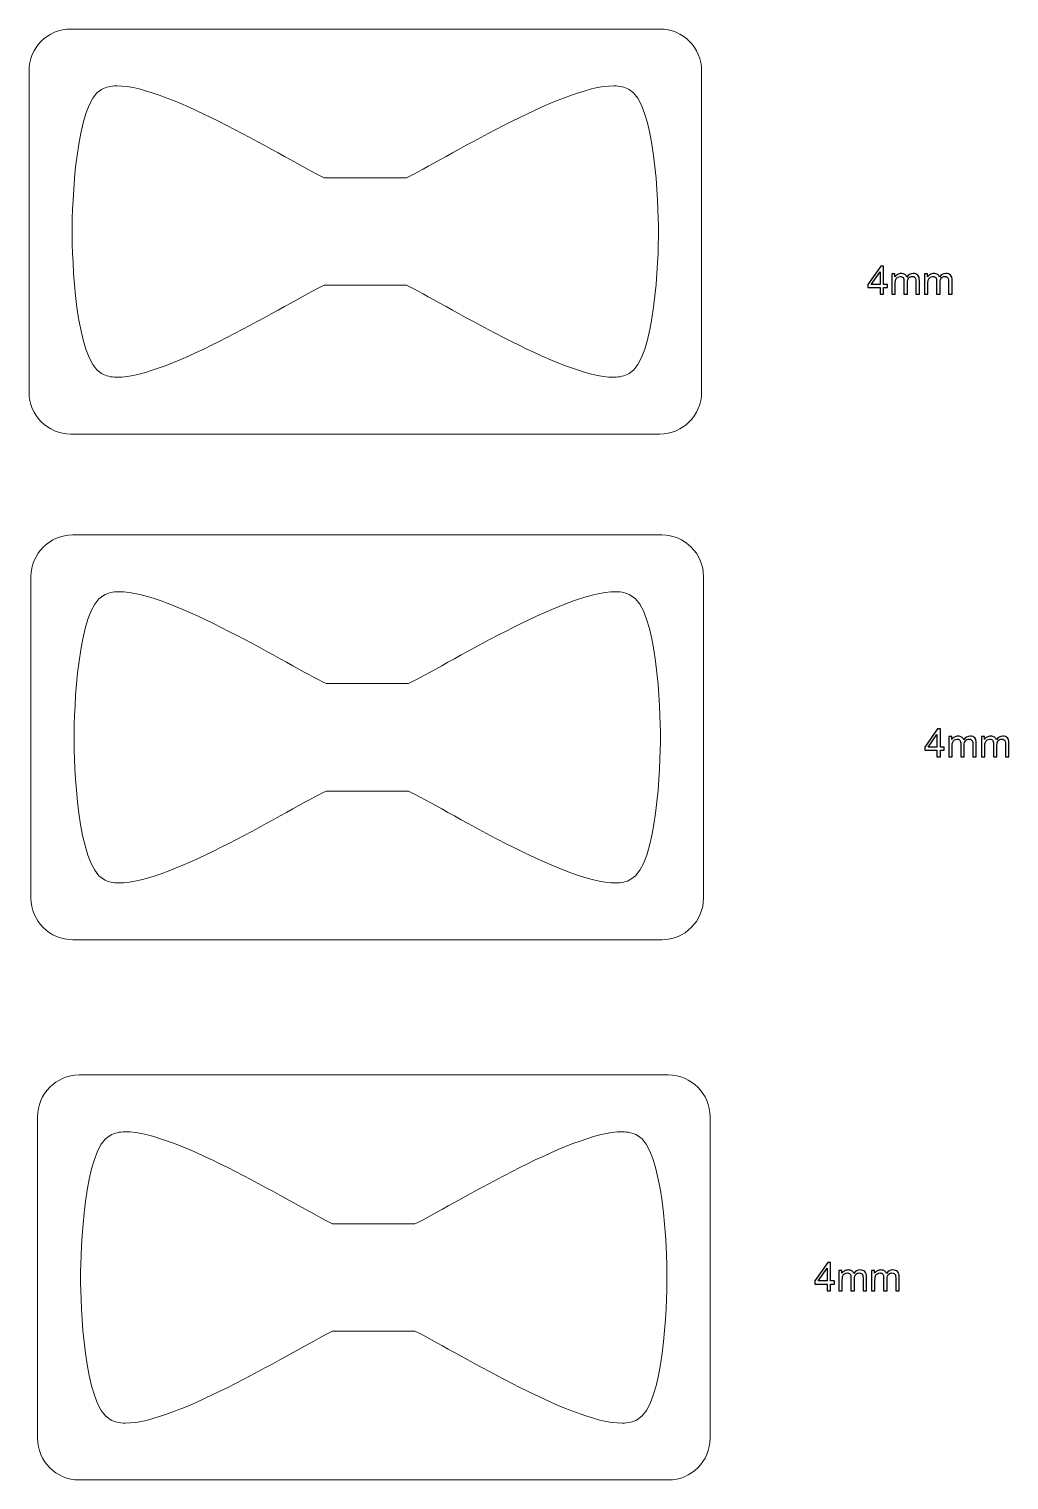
# Model space of a CAD drawing. Header units: centimetres. Extents: x -14.4 to 71.1, y -17.9 to 36.
# Drawn here: x 37.11 to 58.26, y 4.69 to 35.99 of the extents above; entities that cross this region are included whole.
import ezdxf

# ---------------------------------------------------------------- set-up
doc = ezdxf.new("R2010")
doc.units = ezdxf.units.CM
doc.header["$MEASUREMENT"] = 0
doc.layers.add('Layer 1', color=7, linetype='Continuous')

msp = doc.modelspace()

# ---------------------------------------------------------------- linework, layer by layer
at = {"layer": 'Layer 1', "color": 242, "lineweight": 9}
for points, knots in [([(38.01062, 35.98512), (38.01062, 35.98512), (50.72468, 35.98512), (50.72468, 35.98512), (50.72468, 35.98512), (51.22035, 35.98512), (51.62588, 35.57959), (51.62588, 35.08393), (51.62588, 35.08393), (51.62588, 35.08393), (51.62588, 28.15017), (51.62588, 28.15017), (51.62588, 28.15017), (51.62588, 27.65451), (51.22035, 27.24898), (50.72468, 27.24898), (50.72468, 27.24898), (50.72468, 27.24898), (38.01062, 27.24898), (38.01062, 27.24898), (38.01062, 27.24898), (37.51496, 27.24898), (37.10942, 27.65451), (37.10942, 28.15017), (37.10942, 28.15017), (37.10942, 28.15017), (37.10942, 35.08393), (37.10942, 35.08393), (37.10942, 35.08393), (37.10942, 35.57959), (37.51496, 35.98512), (38.01062, 35.98512)], [0, 0, 0, 0, 0.11111111, 0.11111111, 0.11111111, 0.11111111, 0.22222222, 0.22222222, 0.22222222, 0.22222222, 0.33333333, 0.33333333, 0.33333333, 0.33333333, 0.44444444, 0.44444444, 0.44444444, 0.44444444, 0.55555556, 0.55555556, 0.55555556, 0.55555556, 0.66666667, 0.66666667, 0.66666667, 0.66666667, 0.77777778, 0.77777778, 0.77777778, 0.77777778, 1, 1, 1, 1]), ([(45.25581, 30.45713), (45.99485, 30.10937), (48.61714, 28.46126), (49.73159, 28.47526), (49.73159, 28.47526), (49.86467, 28.47615), (49.95394, 28.49628), (50.06, 28.55568), (50.06, 28.55568), (50.6279, 28.85264), (50.69553, 31.04088), (50.69553, 31.62208), (50.69553, 31.62208), (50.69553, 32.187), (50.62301, 34.40433), (50.06, 34.67842), (50.06, 34.67842), (49.954, 34.7378), (49.86469, 34.75794), (49.73159, 34.75884), (49.73159, 34.75884), (48.61711, 34.77281), (45.99485, 33.12473), (45.25581, 32.77697), (45.25581, 32.77697), (45.25581, 32.77697), (43.47949, 32.77697), (43.47949, 32.77697), (43.47949, 32.77697), (42.74045, 33.12473), (40.11819, 34.77281), (39.00371, 34.75884), (39.00371, 34.75884), (38.87061, 34.75794), (38.7813, 34.7378), (38.6753, 34.67842), (38.6753, 34.67842), (38.11229, 34.40433), (38.03977, 32.187), (38.03977, 31.62208), (38.03977, 31.62208), (38.03977, 31.04088), (38.1074, 28.85264), (38.6753, 28.55568), (38.6753, 28.55568), (38.78136, 28.49628), (38.87063, 28.47615), (39.00371, 28.47526), (39.00371, 28.47526), (40.11816, 28.46126), (42.74045, 30.10937), (43.47949, 30.45713), (43.47949, 30.45713), (43.47949, 30.45713), (45.25581, 30.45713), (45.25581, 30.45713)], [0, 0, 0, 0, 0.06666667, 0.06666667, 0.06666667, 0.06666667, 0.13333333, 0.13333333, 0.13333333, 0.13333333, 0.2, 0.2, 0.2, 0.2, 0.26666667, 0.26666667, 0.26666667, 0.26666667, 0.33333333, 0.33333333, 0.33333333, 0.33333333, 0.4, 0.4, 0.4, 0.4, 0.46666667, 0.46666667, 0.46666667, 0.46666667, 0.53333333, 0.53333333, 0.53333333, 0.53333333, 0.6, 0.6, 0.6, 0.6, 0.66666667, 0.66666667, 0.66666667, 0.66666667, 0.73333333, 0.73333333, 0.73333333, 0.73333333, 0.8, 0.8, 0.8, 0.8, 0.86666667, 0.86666667, 0.86666667, 0.86666667, 1, 1, 1, 1]), ([(38.05306, 25.07367), (38.05306, 25.07367), (50.76712, 25.07367), (50.76712, 25.07367), (50.76712, 25.07367), (51.26279, 25.07367), (51.66832, 24.66814), (51.66832, 24.17248), (51.66832, 24.17248), (51.66832, 24.17248), (51.66832, 17.23872), (51.66832, 17.23872), (51.66832, 17.23872), (51.66832, 16.74306), (51.26279, 16.33753), (50.76712, 16.33753), (50.76712, 16.33753), (50.76712, 16.33753), (38.05306, 16.33753), (38.05306, 16.33753), (38.05306, 16.33753), (37.5574, 16.33753), (37.15186, 16.74306), (37.15186, 17.23872), (37.15186, 17.23872), (37.15186, 17.23872), (37.15186, 24.17248), (37.15186, 24.17248), (37.15186, 24.17248), (37.15186, 24.66814), (37.5574, 25.07367), (38.05306, 25.07367)], [0, 0, 0, 0, 0.11111111, 0.11111111, 0.11111111, 0.11111111, 0.22222222, 0.22222222, 0.22222222, 0.22222222, 0.33333333, 0.33333333, 0.33333333, 0.33333333, 0.44444444, 0.44444444, 0.44444444, 0.44444444, 0.55555556, 0.55555556, 0.55555556, 0.55555556, 0.66666667, 0.66666667, 0.66666667, 0.66666667, 0.77777778, 0.77777778, 0.77777778, 0.77777778, 1, 1, 1, 1]), ([(45.29825, 19.54568), (46.03729, 19.19792), (48.65958, 17.54981), (49.77403, 17.56381), (49.77403, 17.56381), (49.90711, 17.5647), (49.99638, 17.58483), (50.10244, 17.64423), (50.10244, 17.64423), (50.67034, 17.94119), (50.73797, 20.12943), (50.73797, 20.71063), (50.73797, 20.71063), (50.73797, 21.27555), (50.66545, 23.49288), (50.10244, 23.76697), (50.10244, 23.76697), (49.99644, 23.82635), (49.90713, 23.84649), (49.77403, 23.84739), (49.77403, 23.84739), (48.65955, 23.86136), (46.03729, 22.21328), (45.29825, 21.86552), (45.29825, 21.86552), (45.29825, 21.86552), (43.52193, 21.86552), (43.52193, 21.86552), (43.52193, 21.86552), (42.78289, 22.21328), (40.16063, 23.86136), (39.04615, 23.84739), (39.04615, 23.84739), (38.91305, 23.84649), (38.82374, 23.82635), (38.71774, 23.76697), (38.71774, 23.76697), (38.15473, 23.49288), (38.08221, 21.27555), (38.08221, 20.71063), (38.08221, 20.71063), (38.08221, 20.12943), (38.14984, 17.94119), (38.71774, 17.64423), (38.71774, 17.64423), (38.8238, 17.58483), (38.91307, 17.5647), (39.04615, 17.56381), (39.04615, 17.56381), (40.1606, 17.54981), (42.78289, 19.19792), (43.52193, 19.54568), (43.52193, 19.54568), (43.52193, 19.54568), (45.29825, 19.54568), (45.29825, 19.54568)], [0, 0, 0, 0, 0.06666667, 0.06666667, 0.06666667, 0.06666667, 0.13333333, 0.13333333, 0.13333333, 0.13333333, 0.2, 0.2, 0.2, 0.2, 0.26666667, 0.26666667, 0.26666667, 0.26666667, 0.33333333, 0.33333333, 0.33333333, 0.33333333, 0.4, 0.4, 0.4, 0.4, 0.46666667, 0.46666667, 0.46666667, 0.46666667, 0.53333333, 0.53333333, 0.53333333, 0.53333333, 0.6, 0.6, 0.6, 0.6, 0.66666667, 0.66666667, 0.66666667, 0.66666667, 0.73333333, 0.73333333, 0.73333333, 0.73333333, 0.8, 0.8, 0.8, 0.8, 0.86666667, 0.86666667, 0.86666667, 0.86666667, 1, 1, 1, 1]), ([(38.1939, 13.42221), (38.1939, 13.42221), (50.90796, 13.42221), (50.90796, 13.42221), (50.90796, 13.42221), (51.40363, 13.42221), (51.80916, 13.01668), (51.80916, 12.52102), (51.80916, 12.52102), (51.80916, 12.52102), (51.80916, 5.58726), (51.80916, 5.58726), (51.80916, 5.58726), (51.80916, 5.0916), (51.40363, 4.68607), (50.90796, 4.68607), (50.90796, 4.68607), (50.90796, 4.68607), (38.1939, 4.68607), (38.1939, 4.68607), (38.1939, 4.68607), (37.69824, 4.68607), (37.2927, 5.0916), (37.2927, 5.58726), (37.2927, 5.58726), (37.2927, 5.58726), (37.2927, 12.52102), (37.2927, 12.52102), (37.2927, 12.52102), (37.2927, 13.01668), (37.69824, 13.42221), (38.1939, 13.42221)], [0, 0, 0, 0, 0.11111111, 0.11111111, 0.11111111, 0.11111111, 0.22222222, 0.22222222, 0.22222222, 0.22222222, 0.33333333, 0.33333333, 0.33333333, 0.33333333, 0.44444444, 0.44444444, 0.44444444, 0.44444444, 0.55555556, 0.55555556, 0.55555556, 0.55555556, 0.66666667, 0.66666667, 0.66666667, 0.66666667, 0.77777778, 0.77777778, 0.77777778, 0.77777778, 1, 1, 1, 1]), ([(45.43909, 7.89422), (46.17813, 7.54646), (48.80042, 5.89835), (49.91487, 5.91235), (49.91487, 5.91235), (50.04795, 5.91324), (50.13722, 5.93337), (50.24328, 5.99277), (50.24328, 5.99277), (50.81118, 6.28973), (50.87881, 8.47797), (50.87881, 9.05917), (50.87881, 9.05917), (50.87881, 9.62409), (50.80629, 11.84142), (50.24328, 12.11551), (50.24328, 12.11551), (50.13728, 12.17489), (50.04797, 12.19503), (49.91487, 12.19593), (49.91487, 12.19593), (48.80039, 12.2099), (46.17813, 10.56182), (45.43909, 10.21406), (45.43909, 10.21406), (45.43909, 10.21406), (43.66277, 10.21406), (43.66277, 10.21406), (43.66277, 10.21406), (42.92373, 10.56182), (40.30147, 12.2099), (39.18699, 12.19593), (39.18699, 12.19593), (39.05389, 12.19503), (38.96458, 12.17489), (38.85858, 12.11551), (38.85858, 12.11551), (38.29557, 11.84142), (38.22305, 9.62409), (38.22305, 9.05917), (38.22305, 9.05917), (38.22305, 8.47797), (38.29068, 6.28973), (38.85858, 5.99277), (38.85858, 5.99277), (38.96464, 5.93337), (39.05391, 5.91324), (39.18699, 5.91235), (39.18699, 5.91235), (40.30144, 5.89835), (42.92373, 7.54646), (43.66277, 7.89422), (43.66277, 7.89422), (43.66277, 7.89422), (45.43909, 7.89422), (45.43909, 7.89422)], [0, 0, 0, 0, 0.06666667, 0.06666667, 0.06666667, 0.06666667, 0.13333333, 0.13333333, 0.13333333, 0.13333333, 0.2, 0.2, 0.2, 0.2, 0.26666667, 0.26666667, 0.26666667, 0.26666667, 0.33333333, 0.33333333, 0.33333333, 0.33333333, 0.4, 0.4, 0.4, 0.4, 0.46666667, 0.46666667, 0.46666667, 0.46666667, 0.53333333, 0.53333333, 0.53333333, 0.53333333, 0.6, 0.6, 0.6, 0.6, 0.66666667, 0.66666667, 0.66666667, 0.66666667, 0.73333333, 0.73333333, 0.73333333, 0.73333333, 0.8, 0.8, 0.8, 0.8, 0.86666667, 0.86666667, 0.86666667, 0.86666667, 1, 1, 1, 1])]:
    msp.add_open_spline(points, degree=3, knots=knots, dxfattribs=at)
at = {"layer": 'Layer 1', "color": 250}
for points, knots in [([(55.47845, 30.26239), (55.47845, 30.26239), (55.47845, 30.40717), (55.47845, 30.40717), (55.47845, 30.40717), (55.47845, 30.40717), (55.21514, 30.40717), (55.21514, 30.40717), (55.21514, 30.40717), (55.21514, 30.40717), (55.21514, 30.47575), (55.21514, 30.47575), (55.21514, 30.47575), (55.21514, 30.47575), (55.492, 30.86861), (55.492, 30.86861), (55.492, 30.86861), (55.492, 30.86861), (55.55296, 30.86861), (55.55296, 30.86861), (55.55296, 30.86861), (55.55296, 30.86861), (55.55296, 30.47575), (55.55296, 30.47575), (55.55296, 30.47575), (55.55296, 30.47575), (55.63509, 30.47575), (55.63509, 30.47575), (55.63509, 30.47575), (55.63509, 30.47575), (55.63509, 30.40717), (55.63509, 30.40717), (55.63509, 30.40717), (55.63509, 30.40717), (55.55296, 30.40717), (55.55296, 30.40717), (55.55296, 30.40717), (55.55296, 30.40717), (55.55296, 30.26239), (55.55296, 30.26239), (55.55296, 30.26239), (55.55296, 30.26239), (55.47845, 30.26239), (55.47845, 30.26239)], [0, 0, 0, 0, 0.08333333, 0.08333333, 0.08333333, 0.08333333, 0.16666667, 0.16666667, 0.16666667, 0.16666667, 0.25, 0.25, 0.25, 0.25, 0.33333333, 0.33333333, 0.33333333, 0.33333333, 0.41666667, 0.41666667, 0.41666667, 0.41666667, 0.5, 0.5, 0.5, 0.5, 0.58333333, 0.58333333, 0.58333333, 0.58333333, 0.66666667, 0.66666667, 0.66666667, 0.66666667, 0.75, 0.75, 0.75, 0.75, 0.83333333, 0.83333333, 0.83333333, 0.83333333, 1, 1, 1, 1]), ([(55.47845, 30.47575), (55.47845, 30.47575), (55.47845, 30.74852), (55.47845, 30.74852), (55.47845, 30.74852), (55.47845, 30.74852), (55.28838, 30.47575), (55.28838, 30.47575), (55.28838, 30.47575), (55.28838, 30.47575), (55.47845, 30.47575), (55.47845, 30.47575)], [0, 0, 0, 0, 0.25, 0.25, 0.25, 0.25, 0.5, 0.5, 0.5, 0.5, 1, 1, 1, 1]), ([(55.73175, 30.26239), (55.73175, 30.26239), (55.73175, 30.70181), (55.73175, 30.70181), (55.73175, 30.70181), (55.73175, 30.70181), (55.79864, 30.70181), (55.79864, 30.70181), (55.79864, 30.70181), (55.79864, 30.70181), (55.79864, 30.63972), (55.79864, 30.63972), (55.79864, 30.63972), (55.81232, 30.66117), (55.83067, 30.67853), (55.85353, 30.69151), (55.85353, 30.69151), (55.87639, 30.70463), (55.90235, 30.71113), (55.93156, 30.71113), (55.93156, 30.71113), (55.96402, 30.71113), (55.99069, 30.70435), (56.01143, 30.69095), (56.01143, 30.69095), (56.03218, 30.6774), (56.04685, 30.65863), (56.05532, 30.63436), (56.05532, 30.63436), (56.09031, 30.68558), (56.13561, 30.71113), (56.19149, 30.71113), (56.19149, 30.71113), (56.23524, 30.71113), (56.26896, 30.69913), (56.29239, 30.675), (56.29239, 30.675), (56.31595, 30.65087), (56.32781, 30.61376), (56.32781, 30.56366), (56.32781, 30.56366), (56.32781, 30.56366), (56.32781, 30.26239), (56.32781, 30.26239), (56.32781, 30.26239), (56.32781, 30.26239), (56.2533, 30.26239), (56.2533, 30.26239), (56.2533, 30.26239), (56.2533, 30.26239), (56.2533, 30.53897), (56.2533, 30.53897), (56.2533, 30.53897), (56.2533, 30.5686), (56.25076, 30.59005), (56.24596, 30.60317), (56.24596, 30.60317), (56.24116, 30.6163), (56.23241, 30.62674), (56.21957, 30.63478), (56.21957, 30.63478), (56.20687, 30.64283), (56.19192, 30.64678), (56.17484, 30.64678), (56.17484, 30.64678), (56.1438, 30.64678), (56.11811, 30.63648), (56.09765, 30.61602), (56.09765, 30.61602), (56.07719, 30.59541), (56.06703, 30.56253), (56.06703, 30.51738), (56.06703, 30.51738), (56.06703, 30.51738), (56.06703, 30.26239), (56.06703, 30.26239), (56.06703, 30.26239), (56.06703, 30.26239), (55.99252, 30.26239), (55.99252, 30.26239), (55.99252, 30.26239), (55.99252, 30.26239), (55.99252, 30.54758), (55.99252, 30.54758), (55.99252, 30.54758), (55.99252, 30.5806), (55.98646, 30.60543), (55.97432, 30.62194), (55.97432, 30.62194), (55.96219, 30.63845), (55.94229, 30.64678), (55.91477, 30.64678), (55.91477, 30.64678), (55.89389, 30.64678), (55.87456, 30.64127), (55.85678, 30.63027), (55.85678, 30.63027), (55.839, 30.61926), (55.82615, 30.60317), (55.81811, 30.58187), (55.81811, 30.58187), (55.81021, 30.5607), (55.80626, 30.53008), (55.80626, 30.49014), (55.80626, 30.49014), (55.80626, 30.49014), (55.80626, 30.26239), (55.80626, 30.26239), (55.80626, 30.26239), (55.80626, 30.26239), (55.73175, 30.26239), (55.73175, 30.26239)], [0, 0, 0, 0, 0.03448276, 0.03448276, 0.03448276, 0.03448276, 0.06896552, 0.06896552, 0.06896552, 0.06896552, 0.10344828, 0.10344828, 0.10344828, 0.10344828, 0.13793103, 0.13793103, 0.13793103, 0.13793103, 0.17241379, 0.17241379, 0.17241379, 0.17241379, 0.20689655, 0.20689655, 0.20689655, 0.20689655, 0.24137931, 0.24137931, 0.24137931, 0.24137931, 0.27586207, 0.27586207, 0.27586207, 0.27586207, 0.31034483, 0.31034483, 0.31034483, 0.31034483, 0.34482759, 0.34482759, 0.34482759, 0.34482759, 0.37931034, 0.37931034, 0.37931034, 0.37931034, 0.4137931, 0.4137931, 0.4137931, 0.4137931, 0.44827586, 0.44827586, 0.44827586, 0.44827586, 0.48275862, 0.48275862, 0.48275862, 0.48275862, 0.51724138, 0.51724138, 0.51724138, 0.51724138, 0.55172414, 0.55172414, 0.55172414, 0.55172414, 0.5862069, 0.5862069, 0.5862069, 0.5862069, 0.62068966, 0.62068966, 0.62068966, 0.62068966, 0.65517241, 0.65517241, 0.65517241, 0.65517241, 0.68965517, 0.68965517, 0.68965517, 0.68965517, 0.72413793, 0.72413793, 0.72413793, 0.72413793, 0.75862069, 0.75862069, 0.75862069, 0.75862069, 0.79310345, 0.79310345, 0.79310345, 0.79310345, 0.82758621, 0.82758621, 0.82758621, 0.82758621, 0.86206897, 0.86206897, 0.86206897, 0.86206897, 0.89655172, 0.89655172, 0.89655172, 0.89655172, 0.93103448, 0.93103448, 0.93103448, 0.93103448, 1, 1, 1, 1]), ([(56.43703, 30.26239), (56.43703, 30.26239), (56.43703, 30.70181), (56.43703, 30.70181), (56.43703, 30.70181), (56.43703, 30.70181), (56.50392, 30.70181), (56.50392, 30.70181), (56.50392, 30.70181), (56.50392, 30.70181), (56.50392, 30.63972), (56.50392, 30.63972), (56.50392, 30.63972), (56.5176, 30.66117), (56.53595, 30.67853), (56.55881, 30.69151), (56.55881, 30.69151), (56.58167, 30.70463), (56.60763, 30.71113), (56.63684, 30.71113), (56.63684, 30.71113), (56.6693, 30.71113), (56.69597, 30.70435), (56.71671, 30.69095), (56.71671, 30.69095), (56.73746, 30.6774), (56.75213, 30.65863), (56.7606, 30.63436), (56.7606, 30.63436), (56.79559, 30.68558), (56.84089, 30.71113), (56.89677, 30.71113), (56.89677, 30.71113), (56.94052, 30.71113), (56.97424, 30.69913), (56.99767, 30.675), (56.99767, 30.675), (57.02123, 30.65087), (57.03309, 30.61376), (57.03309, 30.56366), (57.03309, 30.56366), (57.03309, 30.56366), (57.03309, 30.26239), (57.03309, 30.26239), (57.03309, 30.26239), (57.03309, 30.26239), (56.95858, 30.26239), (56.95858, 30.26239), (56.95858, 30.26239), (56.95858, 30.26239), (56.95858, 30.53897), (56.95858, 30.53897), (56.95858, 30.53897), (56.95858, 30.5686), (56.95604, 30.59005), (56.95124, 30.60317), (56.95124, 30.60317), (56.94644, 30.6163), (56.93769, 30.62674), (56.92485, 30.63478), (56.92485, 30.63478), (56.91215, 30.64283), (56.8972, 30.64678), (56.88012, 30.64678), (56.88012, 30.64678), (56.84908, 30.64678), (56.82339, 30.63648), (56.80293, 30.61602), (56.80293, 30.61602), (56.78247, 30.59541), (56.77231, 30.56253), (56.77231, 30.51738), (56.77231, 30.51738), (56.77231, 30.51738), (56.77231, 30.26239), (56.77231, 30.26239), (56.77231, 30.26239), (56.77231, 30.26239), (56.6978, 30.26239), (56.6978, 30.26239), (56.6978, 30.26239), (56.6978, 30.26239), (56.6978, 30.54758), (56.6978, 30.54758), (56.6978, 30.54758), (56.6978, 30.5806), (56.69174, 30.60543), (56.6796, 30.62194), (56.6796, 30.62194), (56.66747, 30.63845), (56.64757, 30.64678), (56.62005, 30.64678), (56.62005, 30.64678), (56.59917, 30.64678), (56.57984, 30.64127), (56.56206, 30.63027), (56.56206, 30.63027), (56.54428, 30.61926), (56.53143, 30.60317), (56.52339, 30.58187), (56.52339, 30.58187), (56.51549, 30.5607), (56.51154, 30.53008), (56.51154, 30.49014), (56.51154, 30.49014), (56.51154, 30.49014), (56.51154, 30.26239), (56.51154, 30.26239), (56.51154, 30.26239), (56.51154, 30.26239), (56.43703, 30.26239), (56.43703, 30.26239)], [0, 0, 0, 0, 0.03448276, 0.03448276, 0.03448276, 0.03448276, 0.06896552, 0.06896552, 0.06896552, 0.06896552, 0.10344828, 0.10344828, 0.10344828, 0.10344828, 0.13793103, 0.13793103, 0.13793103, 0.13793103, 0.17241379, 0.17241379, 0.17241379, 0.17241379, 0.20689655, 0.20689655, 0.20689655, 0.20689655, 0.24137931, 0.24137931, 0.24137931, 0.24137931, 0.27586207, 0.27586207, 0.27586207, 0.27586207, 0.31034483, 0.31034483, 0.31034483, 0.31034483, 0.34482759, 0.34482759, 0.34482759, 0.34482759, 0.37931034, 0.37931034, 0.37931034, 0.37931034, 0.4137931, 0.4137931, 0.4137931, 0.4137931, 0.44827586, 0.44827586, 0.44827586, 0.44827586, 0.48275862, 0.48275862, 0.48275862, 0.48275862, 0.51724138, 0.51724138, 0.51724138, 0.51724138, 0.55172414, 0.55172414, 0.55172414, 0.55172414, 0.5862069, 0.5862069, 0.5862069, 0.5862069, 0.62068966, 0.62068966, 0.62068966, 0.62068966, 0.65517241, 0.65517241, 0.65517241, 0.65517241, 0.68965517, 0.68965517, 0.68965517, 0.68965517, 0.72413793, 0.72413793, 0.72413793, 0.72413793, 0.75862069, 0.75862069, 0.75862069, 0.75862069, 0.79310345, 0.79310345, 0.79310345, 0.79310345, 0.82758621, 0.82758621, 0.82758621, 0.82758621, 0.86206897, 0.86206897, 0.86206897, 0.86206897, 0.89655172, 0.89655172, 0.89655172, 0.89655172, 0.93103448, 0.93103448, 0.93103448, 0.93103448, 1, 1, 1, 1]), ([(56.70623, 20.28226), (56.70623, 20.28226), (56.70623, 20.42704), (56.70623, 20.42704), (56.70623, 20.42704), (56.70623, 20.42704), (56.44292, 20.42704), (56.44292, 20.42704), (56.44292, 20.42704), (56.44292, 20.42704), (56.44292, 20.49562), (56.44292, 20.49562), (56.44292, 20.49562), (56.44292, 20.49562), (56.71978, 20.88848), (56.71978, 20.88848), (56.71978, 20.88848), (56.71978, 20.88848), (56.78074, 20.88848), (56.78074, 20.88848), (56.78074, 20.88848), (56.78074, 20.88848), (56.78074, 20.49562), (56.78074, 20.49562), (56.78074, 20.49562), (56.78074, 20.49562), (56.86287, 20.49562), (56.86287, 20.49562), (56.86287, 20.49562), (56.86287, 20.49562), (56.86287, 20.42704), (56.86287, 20.42704), (56.86287, 20.42704), (56.86287, 20.42704), (56.78074, 20.42704), (56.78074, 20.42704), (56.78074, 20.42704), (56.78074, 20.42704), (56.78074, 20.28226), (56.78074, 20.28226), (56.78074, 20.28226), (56.78074, 20.28226), (56.70623, 20.28226), (56.70623, 20.28226)], [0, 0, 0, 0, 0.08333333, 0.08333333, 0.08333333, 0.08333333, 0.16666667, 0.16666667, 0.16666667, 0.16666667, 0.25, 0.25, 0.25, 0.25, 0.33333333, 0.33333333, 0.33333333, 0.33333333, 0.41666667, 0.41666667, 0.41666667, 0.41666667, 0.5, 0.5, 0.5, 0.5, 0.58333333, 0.58333333, 0.58333333, 0.58333333, 0.66666667, 0.66666667, 0.66666667, 0.66666667, 0.75, 0.75, 0.75, 0.75, 0.83333333, 0.83333333, 0.83333333, 0.83333333, 1, 1, 1, 1]), ([(56.70623, 20.49562), (56.70623, 20.49562), (56.70623, 20.76839), (56.70623, 20.76839), (56.70623, 20.76839), (56.70623, 20.76839), (56.51616, 20.49562), (56.51616, 20.49562), (56.51616, 20.49562), (56.51616, 20.49562), (56.70623, 20.49562), (56.70623, 20.49562)], [0, 0, 0, 0, 0.25, 0.25, 0.25, 0.25, 0.5, 0.5, 0.5, 0.5, 1, 1, 1, 1]), ([(56.95953, 20.28226), (56.95953, 20.28226), (56.95953, 20.72168), (56.95953, 20.72168), (56.95953, 20.72168), (56.95953, 20.72168), (57.02642, 20.72168), (57.02642, 20.72168), (57.02642, 20.72168), (57.02642, 20.72168), (57.02642, 20.65959), (57.02642, 20.65959), (57.02642, 20.65959), (57.0401, 20.68104), (57.05845, 20.6984), (57.08131, 20.71138), (57.08131, 20.71138), (57.10417, 20.7245), (57.13013, 20.731), (57.15934, 20.731), (57.15934, 20.731), (57.1918, 20.731), (57.21847, 20.72422), (57.23921, 20.71082), (57.23921, 20.71082), (57.25996, 20.69727), (57.27463, 20.6785), (57.2831, 20.65423), (57.2831, 20.65423), (57.31809, 20.70545), (57.36339, 20.731), (57.41927, 20.731), (57.41927, 20.731), (57.46302, 20.731), (57.49674, 20.719), (57.52017, 20.69487), (57.52017, 20.69487), (57.54373, 20.67074), (57.55559, 20.63363), (57.55559, 20.58353), (57.55559, 20.58353), (57.55559, 20.58353), (57.55559, 20.28226), (57.55559, 20.28226), (57.55559, 20.28226), (57.55559, 20.28226), (57.48108, 20.28226), (57.48108, 20.28226), (57.48108, 20.28226), (57.48108, 20.28226), (57.48108, 20.55884), (57.48108, 20.55884), (57.48108, 20.55884), (57.48108, 20.58847), (57.47854, 20.60992), (57.47374, 20.62304), (57.47374, 20.62304), (57.46894, 20.63617), (57.46019, 20.64661), (57.44735, 20.65465), (57.44735, 20.65465), (57.43465, 20.6627), (57.4197, 20.66665), (57.40262, 20.66665), (57.40262, 20.66665), (57.37158, 20.66665), (57.34589, 20.65635), (57.32543, 20.63589), (57.32543, 20.63589), (57.30497, 20.61528), (57.29481, 20.5824), (57.29481, 20.53725), (57.29481, 20.53725), (57.29481, 20.53725), (57.29481, 20.28226), (57.29481, 20.28226), (57.29481, 20.28226), (57.29481, 20.28226), (57.2203, 20.28226), (57.2203, 20.28226), (57.2203, 20.28226), (57.2203, 20.28226), (57.2203, 20.56745), (57.2203, 20.56745), (57.2203, 20.56745), (57.2203, 20.60047), (57.21424, 20.6253), (57.2021, 20.64181), (57.2021, 20.64181), (57.18997, 20.65832), (57.17007, 20.66665), (57.14255, 20.66665), (57.14255, 20.66665), (57.12167, 20.66665), (57.10234, 20.66114), (57.08456, 20.65014), (57.08456, 20.65014), (57.06678, 20.63913), (57.05393, 20.62304), (57.04589, 20.60174), (57.04589, 20.60174), (57.03799, 20.58057), (57.03404, 20.54995), (57.03404, 20.51001), (57.03404, 20.51001), (57.03404, 20.51001), (57.03404, 20.28226), (57.03404, 20.28226), (57.03404, 20.28226), (57.03404, 20.28226), (56.95953, 20.28226), (56.95953, 20.28226)], [0, 0, 0, 0, 0.03448276, 0.03448276, 0.03448276, 0.03448276, 0.06896552, 0.06896552, 0.06896552, 0.06896552, 0.10344828, 0.10344828, 0.10344828, 0.10344828, 0.13793103, 0.13793103, 0.13793103, 0.13793103, 0.17241379, 0.17241379, 0.17241379, 0.17241379, 0.20689655, 0.20689655, 0.20689655, 0.20689655, 0.24137931, 0.24137931, 0.24137931, 0.24137931, 0.27586207, 0.27586207, 0.27586207, 0.27586207, 0.31034483, 0.31034483, 0.31034483, 0.31034483, 0.34482759, 0.34482759, 0.34482759, 0.34482759, 0.37931034, 0.37931034, 0.37931034, 0.37931034, 0.4137931, 0.4137931, 0.4137931, 0.4137931, 0.44827586, 0.44827586, 0.44827586, 0.44827586, 0.48275862, 0.48275862, 0.48275862, 0.48275862, 0.51724138, 0.51724138, 0.51724138, 0.51724138, 0.55172414, 0.55172414, 0.55172414, 0.55172414, 0.5862069, 0.5862069, 0.5862069, 0.5862069, 0.62068966, 0.62068966, 0.62068966, 0.62068966, 0.65517241, 0.65517241, 0.65517241, 0.65517241, 0.68965517, 0.68965517, 0.68965517, 0.68965517, 0.72413793, 0.72413793, 0.72413793, 0.72413793, 0.75862069, 0.75862069, 0.75862069, 0.75862069, 0.79310345, 0.79310345, 0.79310345, 0.79310345, 0.82758621, 0.82758621, 0.82758621, 0.82758621, 0.86206897, 0.86206897, 0.86206897, 0.86206897, 0.89655172, 0.89655172, 0.89655172, 0.89655172, 0.93103448, 0.93103448, 0.93103448, 0.93103448, 1, 1, 1, 1]), ([(57.66481, 20.28226), (57.66481, 20.28226), (57.66481, 20.72168), (57.66481, 20.72168), (57.66481, 20.72168), (57.66481, 20.72168), (57.7317, 20.72168), (57.7317, 20.72168), (57.7317, 20.72168), (57.7317, 20.72168), (57.7317, 20.65959), (57.7317, 20.65959), (57.7317, 20.65959), (57.74538, 20.68104), (57.76373, 20.6984), (57.78659, 20.71138), (57.78659, 20.71138), (57.80945, 20.7245), (57.83541, 20.731), (57.86462, 20.731), (57.86462, 20.731), (57.89708, 20.731), (57.92375, 20.72422), (57.94449, 20.71082), (57.94449, 20.71082), (57.96524, 20.69727), (57.97991, 20.6785), (57.98838, 20.65423), (57.98838, 20.65423), (58.02337, 20.70545), (58.06867, 20.731), (58.12455, 20.731), (58.12455, 20.731), (58.1683, 20.731), (58.20202, 20.719), (58.22545, 20.69487), (58.22545, 20.69487), (58.24901, 20.67074), (58.26087, 20.63363), (58.26087, 20.58353), (58.26087, 20.58353), (58.26087, 20.58353), (58.26087, 20.28226), (58.26087, 20.28226), (58.26087, 20.28226), (58.26087, 20.28226), (58.18636, 20.28226), (58.18636, 20.28226), (58.18636, 20.28226), (58.18636, 20.28226), (58.18636, 20.55884), (58.18636, 20.55884), (58.18636, 20.55884), (58.18636, 20.58847), (58.18382, 20.60992), (58.17902, 20.62304), (58.17902, 20.62304), (58.17422, 20.63617), (58.16547, 20.64661), (58.15263, 20.65465), (58.15263, 20.65465), (58.13993, 20.6627), (58.12498, 20.66665), (58.1079, 20.66665), (58.1079, 20.66665), (58.07686, 20.66665), (58.05117, 20.65635), (58.03071, 20.63589), (58.03071, 20.63589), (58.01025, 20.61528), (58.00009, 20.5824), (58.00009, 20.53725), (58.00009, 20.53725), (58.00009, 20.53725), (58.00009, 20.28226), (58.00009, 20.28226), (58.00009, 20.28226), (58.00009, 20.28226), (57.92558, 20.28226), (57.92558, 20.28226), (57.92558, 20.28226), (57.92558, 20.28226), (57.92558, 20.56745), (57.92558, 20.56745), (57.92558, 20.56745), (57.92558, 20.60047), (57.91952, 20.6253), (57.90738, 20.64181), (57.90738, 20.64181), (57.89525, 20.65832), (57.87535, 20.66665), (57.84783, 20.66665), (57.84783, 20.66665), (57.82695, 20.66665), (57.80762, 20.66114), (57.78984, 20.65014), (57.78984, 20.65014), (57.77206, 20.63913), (57.75921, 20.62304), (57.75117, 20.60174), (57.75117, 20.60174), (57.74327, 20.58057), (57.73932, 20.54995), (57.73932, 20.51001), (57.73932, 20.51001), (57.73932, 20.51001), (57.73932, 20.28226), (57.73932, 20.28226), (57.73932, 20.28226), (57.73932, 20.28226), (57.66481, 20.28226), (57.66481, 20.28226)], [0, 0, 0, 0, 0.03448276, 0.03448276, 0.03448276, 0.03448276, 0.06896552, 0.06896552, 0.06896552, 0.06896552, 0.10344828, 0.10344828, 0.10344828, 0.10344828, 0.13793103, 0.13793103, 0.13793103, 0.13793103, 0.17241379, 0.17241379, 0.17241379, 0.17241379, 0.20689655, 0.20689655, 0.20689655, 0.20689655, 0.24137931, 0.24137931, 0.24137931, 0.24137931, 0.27586207, 0.27586207, 0.27586207, 0.27586207, 0.31034483, 0.31034483, 0.31034483, 0.31034483, 0.34482759, 0.34482759, 0.34482759, 0.34482759, 0.37931034, 0.37931034, 0.37931034, 0.37931034, 0.4137931, 0.4137931, 0.4137931, 0.4137931, 0.44827586, 0.44827586, 0.44827586, 0.44827586, 0.48275862, 0.48275862, 0.48275862, 0.48275862, 0.51724138, 0.51724138, 0.51724138, 0.51724138, 0.55172414, 0.55172414, 0.55172414, 0.55172414, 0.5862069, 0.5862069, 0.5862069, 0.5862069, 0.62068966, 0.62068966, 0.62068966, 0.62068966, 0.65517241, 0.65517241, 0.65517241, 0.65517241, 0.68965517, 0.68965517, 0.68965517, 0.68965517, 0.72413793, 0.72413793, 0.72413793, 0.72413793, 0.75862069, 0.75862069, 0.75862069, 0.75862069, 0.79310345, 0.79310345, 0.79310345, 0.79310345, 0.82758621, 0.82758621, 0.82758621, 0.82758621, 0.86206897, 0.86206897, 0.86206897, 0.86206897, 0.89655172, 0.89655172, 0.89655172, 0.89655172, 0.93103448, 0.93103448, 0.93103448, 0.93103448, 1, 1, 1, 1]), ([(54.33557, 8.76759), (54.33557, 8.76759), (54.33557, 8.91237), (54.33557, 8.91237), (54.33557, 8.91237), (54.33557, 8.91237), (54.07226, 8.91237), (54.07226, 8.91237), (54.07226, 8.91237), (54.07226, 8.91237), (54.07226, 8.98095), (54.07226, 8.98095), (54.07226, 8.98095), (54.07226, 8.98095), (54.34912, 9.37381), (54.34912, 9.37381), (54.34912, 9.37381), (54.34912, 9.37381), (54.41008, 9.37381), (54.41008, 9.37381), (54.41008, 9.37381), (54.41008, 9.37381), (54.41008, 8.98095), (54.41008, 8.98095), (54.41008, 8.98095), (54.41008, 8.98095), (54.49221, 8.98095), (54.49221, 8.98095), (54.49221, 8.98095), (54.49221, 8.98095), (54.49221, 8.91237), (54.49221, 8.91237), (54.49221, 8.91237), (54.49221, 8.91237), (54.41008, 8.91237), (54.41008, 8.91237), (54.41008, 8.91237), (54.41008, 8.91237), (54.41008, 8.76759), (54.41008, 8.76759), (54.41008, 8.76759), (54.41008, 8.76759), (54.33557, 8.76759), (54.33557, 8.76759)], [0, 0, 0, 0, 0.08333333, 0.08333333, 0.08333333, 0.08333333, 0.16666667, 0.16666667, 0.16666667, 0.16666667, 0.25, 0.25, 0.25, 0.25, 0.33333333, 0.33333333, 0.33333333, 0.33333333, 0.41666667, 0.41666667, 0.41666667, 0.41666667, 0.5, 0.5, 0.5, 0.5, 0.58333333, 0.58333333, 0.58333333, 0.58333333, 0.66666667, 0.66666667, 0.66666667, 0.66666667, 0.75, 0.75, 0.75, 0.75, 0.83333333, 0.83333333, 0.83333333, 0.83333333, 1, 1, 1, 1]), ([(54.33557, 8.98095), (54.33557, 8.98095), (54.33557, 9.25372), (54.33557, 9.25372), (54.33557, 9.25372), (54.33557, 9.25372), (54.1455, 8.98095), (54.1455, 8.98095), (54.1455, 8.98095), (54.1455, 8.98095), (54.33557, 8.98095), (54.33557, 8.98095)], [0, 0, 0, 0, 0.25, 0.25, 0.25, 0.25, 0.5, 0.5, 0.5, 0.5, 1, 1, 1, 1]), ([(54.58887, 8.76759), (54.58887, 8.76759), (54.58887, 9.20701), (54.58887, 9.20701), (54.58887, 9.20701), (54.58887, 9.20701), (54.65576, 9.20701), (54.65576, 9.20701), (54.65576, 9.20701), (54.65576, 9.20701), (54.65576, 9.14492), (54.65576, 9.14492), (54.65576, 9.14492), (54.66944, 9.16637), (54.68779, 9.18373), (54.71065, 9.19671), (54.71065, 9.19671), (54.73351, 9.20983), (54.75947, 9.21633), (54.78868, 9.21633), (54.78868, 9.21633), (54.82114, 9.21633), (54.84781, 9.20955), (54.86855, 9.19615), (54.86855, 9.19615), (54.8893, 9.1826), (54.90397, 9.16383), (54.91244, 9.13956), (54.91244, 9.13956), (54.94743, 9.19078), (54.99273, 9.21633), (55.04861, 9.21633), (55.04861, 9.21633), (55.09236, 9.21633), (55.12608, 9.20433), (55.14951, 9.1802), (55.14951, 9.1802), (55.17307, 9.15607), (55.18493, 9.11896), (55.18493, 9.06886), (55.18493, 9.06886), (55.18493, 9.06886), (55.18493, 8.76759), (55.18493, 8.76759), (55.18493, 8.76759), (55.18493, 8.76759), (55.11042, 8.76759), (55.11042, 8.76759), (55.11042, 8.76759), (55.11042, 8.76759), (55.11042, 9.04417), (55.11042, 9.04417), (55.11042, 9.04417), (55.11042, 9.0738), (55.10788, 9.09525), (55.10308, 9.10837), (55.10308, 9.10837), (55.09828, 9.1215), (55.08953, 9.13194), (55.07669, 9.13998), (55.07669, 9.13998), (55.06399, 9.14803), (55.04904, 9.15198), (55.03196, 9.15198), (55.03196, 9.15198), (55.00092, 9.15198), (54.97523, 9.14168), (54.95477, 9.12122), (54.95477, 9.12122), (54.93431, 9.10061), (54.92415, 9.06773), (54.92415, 9.02258), (54.92415, 9.02258), (54.92415, 9.02258), (54.92415, 8.76759), (54.92415, 8.76759), (54.92415, 8.76759), (54.92415, 8.76759), (54.84964, 8.76759), (54.84964, 8.76759), (54.84964, 8.76759), (54.84964, 8.76759), (54.84964, 9.05278), (54.84964, 9.05278), (54.84964, 9.05278), (54.84964, 9.0858), (54.84358, 9.11063), (54.83144, 9.12714), (54.83144, 9.12714), (54.81931, 9.14365), (54.79941, 9.15198), (54.77189, 9.15198), (54.77189, 9.15198), (54.75101, 9.15198), (54.73168, 9.14647), (54.7139, 9.13547), (54.7139, 9.13547), (54.69612, 9.12446), (54.68327, 9.10837), (54.67523, 9.08707), (54.67523, 9.08707), (54.66733, 9.0659), (54.66338, 9.03528), (54.66338, 8.99534), (54.66338, 8.99534), (54.66338, 8.99534), (54.66338, 8.76759), (54.66338, 8.76759), (54.66338, 8.76759), (54.66338, 8.76759), (54.58887, 8.76759), (54.58887, 8.76759)], [0, 0, 0, 0, 0.03448276, 0.03448276, 0.03448276, 0.03448276, 0.06896552, 0.06896552, 0.06896552, 0.06896552, 0.10344828, 0.10344828, 0.10344828, 0.10344828, 0.13793103, 0.13793103, 0.13793103, 0.13793103, 0.17241379, 0.17241379, 0.17241379, 0.17241379, 0.20689655, 0.20689655, 0.20689655, 0.20689655, 0.24137931, 0.24137931, 0.24137931, 0.24137931, 0.27586207, 0.27586207, 0.27586207, 0.27586207, 0.31034483, 0.31034483, 0.31034483, 0.31034483, 0.34482759, 0.34482759, 0.34482759, 0.34482759, 0.37931034, 0.37931034, 0.37931034, 0.37931034, 0.4137931, 0.4137931, 0.4137931, 0.4137931, 0.44827586, 0.44827586, 0.44827586, 0.44827586, 0.48275862, 0.48275862, 0.48275862, 0.48275862, 0.51724138, 0.51724138, 0.51724138, 0.51724138, 0.55172414, 0.55172414, 0.55172414, 0.55172414, 0.5862069, 0.5862069, 0.5862069, 0.5862069, 0.62068966, 0.62068966, 0.62068966, 0.62068966, 0.65517241, 0.65517241, 0.65517241, 0.65517241, 0.68965517, 0.68965517, 0.68965517, 0.68965517, 0.72413793, 0.72413793, 0.72413793, 0.72413793, 0.75862069, 0.75862069, 0.75862069, 0.75862069, 0.79310345, 0.79310345, 0.79310345, 0.79310345, 0.82758621, 0.82758621, 0.82758621, 0.82758621, 0.86206897, 0.86206897, 0.86206897, 0.86206897, 0.89655172, 0.89655172, 0.89655172, 0.89655172, 0.93103448, 0.93103448, 0.93103448, 0.93103448, 1, 1, 1, 1]), ([(55.29415, 8.76759), (55.29415, 8.76759), (55.29415, 9.20701), (55.29415, 9.20701), (55.29415, 9.20701), (55.29415, 9.20701), (55.36104, 9.20701), (55.36104, 9.20701), (55.36104, 9.20701), (55.36104, 9.20701), (55.36104, 9.14492), (55.36104, 9.14492), (55.36104, 9.14492), (55.37472, 9.16637), (55.39307, 9.18373), (55.41593, 9.19671), (55.41593, 9.19671), (55.43879, 9.20983), (55.46475, 9.21633), (55.49396, 9.21633), (55.49396, 9.21633), (55.52642, 9.21633), (55.55309, 9.20955), (55.57383, 9.19615), (55.57383, 9.19615), (55.59458, 9.1826), (55.60925, 9.16383), (55.61772, 9.13956), (55.61772, 9.13956), (55.65271, 9.19078), (55.69801, 9.21633), (55.75389, 9.21633), (55.75389, 9.21633), (55.79764, 9.21633), (55.83136, 9.20433), (55.85479, 9.1802), (55.85479, 9.1802), (55.87835, 9.15607), (55.89021, 9.11896), (55.89021, 9.06886), (55.89021, 9.06886), (55.89021, 9.06886), (55.89021, 8.76759), (55.89021, 8.76759), (55.89021, 8.76759), (55.89021, 8.76759), (55.8157, 8.76759), (55.8157, 8.76759), (55.8157, 8.76759), (55.8157, 8.76759), (55.8157, 9.04417), (55.8157, 9.04417), (55.8157, 9.04417), (55.8157, 9.0738), (55.81316, 9.09525), (55.80836, 9.10837), (55.80836, 9.10837), (55.80356, 9.1215), (55.79481, 9.13194), (55.78197, 9.13998), (55.78197, 9.13998), (55.76927, 9.14803), (55.75432, 9.15198), (55.73724, 9.15198), (55.73724, 9.15198), (55.7062, 9.15198), (55.68051, 9.14168), (55.66005, 9.12122), (55.66005, 9.12122), (55.63959, 9.10061), (55.62943, 9.06773), (55.62943, 9.02258), (55.62943, 9.02258), (55.62943, 9.02258), (55.62943, 8.76759), (55.62943, 8.76759), (55.62943, 8.76759), (55.62943, 8.76759), (55.55492, 8.76759), (55.55492, 8.76759), (55.55492, 8.76759), (55.55492, 8.76759), (55.55492, 9.05278), (55.55492, 9.05278), (55.55492, 9.05278), (55.55492, 9.0858), (55.54886, 9.11063), (55.53672, 9.12714), (55.53672, 9.12714), (55.52459, 9.14365), (55.50469, 9.15198), (55.47717, 9.15198), (55.47717, 9.15198), (55.45629, 9.15198), (55.43696, 9.14647), (55.41918, 9.13547), (55.41918, 9.13547), (55.4014, 9.12446), (55.38855, 9.10837), (55.38051, 9.08707), (55.38051, 9.08707), (55.37261, 9.0659), (55.36866, 9.03528), (55.36866, 8.99534), (55.36866, 8.99534), (55.36866, 8.99534), (55.36866, 8.76759), (55.36866, 8.76759), (55.36866, 8.76759), (55.36866, 8.76759), (55.29415, 8.76759), (55.29415, 8.76759)], [0, 0, 0, 0, 0.03448276, 0.03448276, 0.03448276, 0.03448276, 0.06896552, 0.06896552, 0.06896552, 0.06896552, 0.10344828, 0.10344828, 0.10344828, 0.10344828, 0.13793103, 0.13793103, 0.13793103, 0.13793103, 0.17241379, 0.17241379, 0.17241379, 0.17241379, 0.20689655, 0.20689655, 0.20689655, 0.20689655, 0.24137931, 0.24137931, 0.24137931, 0.24137931, 0.27586207, 0.27586207, 0.27586207, 0.27586207, 0.31034483, 0.31034483, 0.31034483, 0.31034483, 0.34482759, 0.34482759, 0.34482759, 0.34482759, 0.37931034, 0.37931034, 0.37931034, 0.37931034, 0.4137931, 0.4137931, 0.4137931, 0.4137931, 0.44827586, 0.44827586, 0.44827586, 0.44827586, 0.48275862, 0.48275862, 0.48275862, 0.48275862, 0.51724138, 0.51724138, 0.51724138, 0.51724138, 0.55172414, 0.55172414, 0.55172414, 0.55172414, 0.5862069, 0.5862069, 0.5862069, 0.5862069, 0.62068966, 0.62068966, 0.62068966, 0.62068966, 0.65517241, 0.65517241, 0.65517241, 0.65517241, 0.68965517, 0.68965517, 0.68965517, 0.68965517, 0.72413793, 0.72413793, 0.72413793, 0.72413793, 0.75862069, 0.75862069, 0.75862069, 0.75862069, 0.79310345, 0.79310345, 0.79310345, 0.79310345, 0.82758621, 0.82758621, 0.82758621, 0.82758621, 0.86206897, 0.86206897, 0.86206897, 0.86206897, 0.89655172, 0.89655172, 0.89655172, 0.89655172, 0.93103448, 0.93103448, 0.93103448, 0.93103448, 1, 1, 1, 1])]:
    msp.add_open_spline(points, degree=3, knots=knots, dxfattribs=at)

doc.saveas('drawing.dxf')
